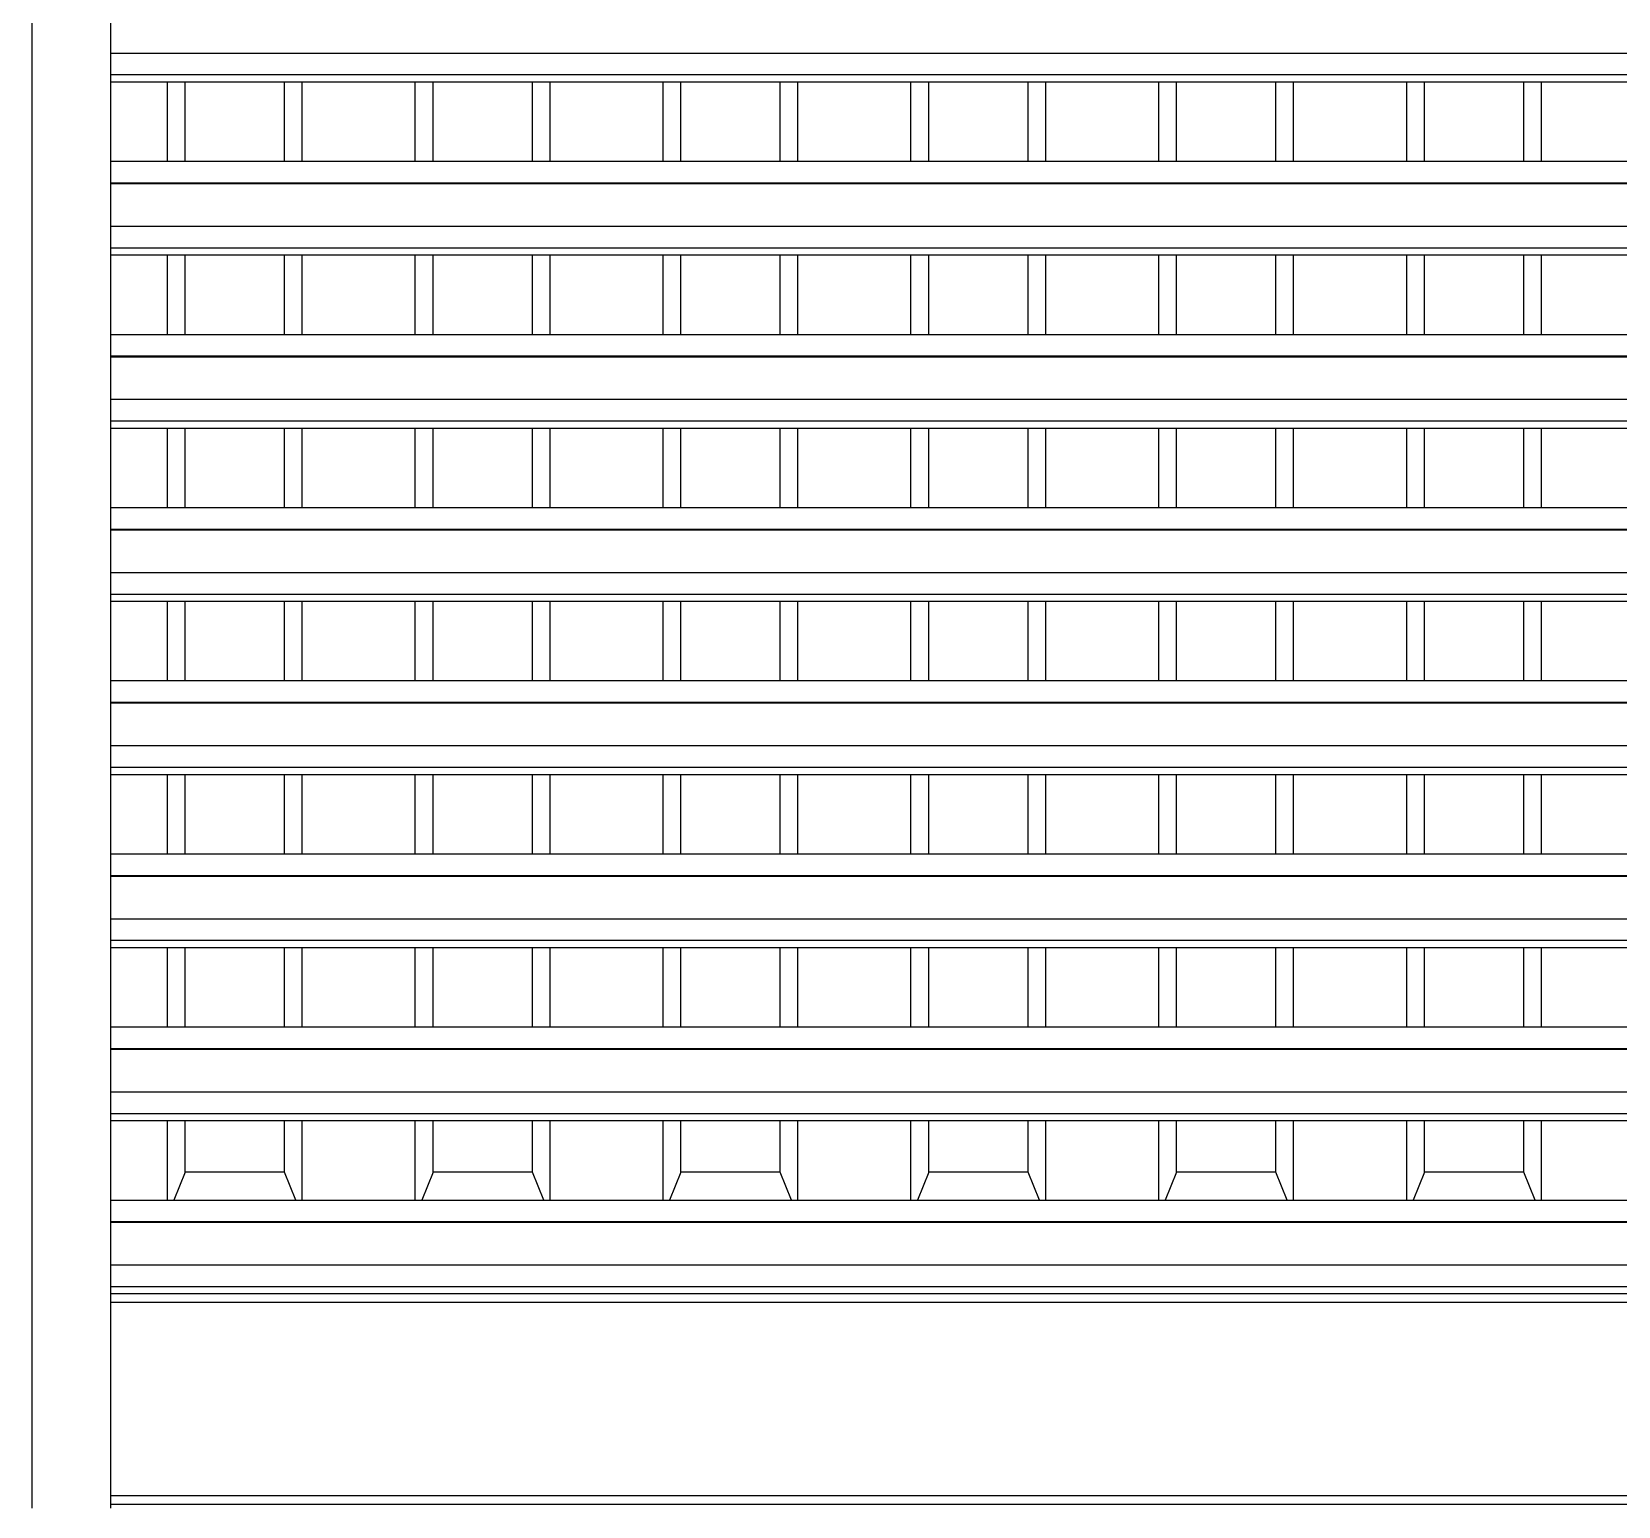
# Model space of a CAD drawing. Extents: x -101 to 101, y -14 to 18.
# Drawn here: x -66.342 to -64.535, y 9.143 to 10.823 of the extents above; entities that cross this region are included whole.
import ezdxf

# ---------------------------------------------------------------- set-up
doc = ezdxf.new("R2010")
doc.units = 0
doc.layers.get('0').update_dxf_attribs({"linetype": 'CONTINUOUS'})

msp = doc.modelspace()

# ---------------------------------------------------------------- linework, layer by layer
for p, q in [((-66.3423, 11.7094), (-66.3423, 9.1408)), ((-66.2523, 10.7989), (-66.2523, 10.8474)), ((-66.2523, 10.7989), (-62.7123, 10.7989)), ((-66.2523, 10.7743), (-66.2523, 10.7989)), ((-66.2523, 10.7743), (-62.7123, 10.7743)), ((-66.2523, 10.766), (-66.2523, 10.7743)), ((-66.2523, 10.766), (-66.1876, 10.766)), ((-66.2523, 10.6756), (-66.2523, 10.766)), ((-66.1876, 10.6756), (-66.1876, 10.766)), ((-66.1876, 10.766), (-66.1674, 10.766)), ((-66.1674, 10.6756), (-66.1674, 10.766)), ((-66.1674, 10.766), (-66.0542, 10.766)), ((-66.0542, 10.6756), (-66.0542, 10.766)), ((-66.0542, 10.766), (-66.034, 10.766)), ((-66.034, 10.6756), (-66.034, 10.766)), ((-66.034, 10.766), (-65.9052, 10.766)), ((-65.9052, 10.6756), (-65.9052, 10.766)), ((-65.9052, 10.766), (-65.885, 10.766)), ((-65.885, 10.6756), (-65.885, 10.766)), ((-65.885, 10.766), (-65.7718, 10.766)), ((-65.7718, 10.6756), (-65.7718, 10.766)), ((-65.7718, 10.766), (-65.7516, 10.766)), ((-65.7516, 10.6756), (-65.7516, 10.766)), ((-65.7516, 10.766), (-65.6228, 10.766)), ((-65.6228, 10.6756), (-65.6228, 10.766)), ((-65.6228, 10.766), (-65.6026, 10.766)), ((-65.6026, 10.6756), (-65.6026, 10.766)), ((-65.6026, 10.766), (-65.4894, 10.766)), ((-65.4894, 10.6756), (-65.4894, 10.766)), ((-65.4894, 10.766), (-65.4692, 10.766)), ((-65.4692, 10.6756), (-65.4692, 10.766)), ((-65.4692, 10.766), (-65.3404, 10.766)), ((-65.3404, 10.6756), (-65.3404, 10.766)), ((-65.3404, 10.766), (-65.3202, 10.766)), ((-65.3202, 10.6756), (-65.3202, 10.766)), ((-65.3202, 10.766), (-65.207, 10.766)), ((-65.207, 10.6756), (-65.207, 10.766)), ((-65.207, 10.766), (-65.1868, 10.766)), ((-65.1868, 10.6756), (-65.1868, 10.766)), ((-65.1868, 10.766), (-65.0579, 10.766)), ((-65.0579, 10.6756), (-65.0579, 10.766)), ((-65.0579, 10.766), (-65.0378, 10.766)), ((-65.0378, 10.6756), (-65.0378, 10.766)), ((-65.0378, 10.766), (-64.9246, 10.766)), ((-64.9246, 10.6756), (-64.9246, 10.766)), ((-64.9246, 10.766), (-64.9044, 10.766)), ((-64.9044, 10.6756), (-64.9044, 10.766)), ((-64.9044, 10.766), (-64.7755, 10.766)), ((-64.7755, 10.6756), (-64.7755, 10.766)), ((-64.7755, 10.766), (-64.7554, 10.766)), ((-64.7554, 10.6756), (-64.7554, 10.766)), ((-64.7554, 10.766), (-64.6421, 10.766)), ((-64.6421, 10.6756), (-64.6421, 10.766)), ((-64.6421, 10.766), (-64.622, 10.766)), ((-64.622, 10.6756), (-64.622, 10.766)), ((-64.622, 10.766), (-64.4931, 10.766)), ((-66.2523, 10.6756), (-66.1876, 10.6756)), ((-66.2523, 10.651), (-66.2523, 10.6756)), ((-66.1876, 10.6756), (-66.1674, 10.6756)), ((-66.1674, 10.6756), (-66.0542, 10.6756)), ((-66.0542, 10.6756), (-66.034, 10.6756)), ((-66.034, 10.6756), (-65.9052, 10.6756)), ((-65.9052, 10.6756), (-65.885, 10.6756)), ((-65.885, 10.6756), (-65.7718, 10.6756)), ((-65.7718, 10.6756), (-65.7516, 10.6756)), ((-65.7516, 10.6756), (-65.6228, 10.6756)), ((-65.6228, 10.6756), (-65.6026, 10.6756)), ((-65.6026, 10.6756), (-65.4894, 10.6756)), ((-65.4894, 10.6756), (-65.4692, 10.6756)), ((-65.4692, 10.6756), (-65.3404, 10.6756)), ((-65.3404, 10.6756), (-65.3202, 10.6756)), ((-65.3202, 10.6756), (-65.207, 10.6756)), ((-65.207, 10.6756), (-65.1868, 10.6756)), ((-65.1868, 10.6756), (-65.0579, 10.6756)), ((-65.0579, 10.6756), (-65.0378, 10.6756)), ((-65.0378, 10.6756), (-64.9246, 10.6756)), ((-64.9246, 10.6756), (-64.9044, 10.6756)), ((-64.9044, 10.6756), (-64.7755, 10.6756)), ((-64.7755, 10.6756), (-64.7554, 10.6756)), ((-64.7554, 10.6756), (-64.6421, 10.6756)), ((-64.6421, 10.6756), (-64.622, 10.6756)), ((-64.622, 10.6756), (-64.4931, 10.6756)), ((-66.2523, 10.651), (-62.7123, 10.651)), ((-66.2523, 10.6501), (-66.2523, 10.651)), ((-66.2523, 10.6501), (-62.7123, 10.6501)), ((-66.2523, 10.6016), (-66.2523, 10.6501)), ((-66.2523, 10.6016), (-62.7123, 10.6016)), ((-66.2523, 10.577), (-66.2523, 10.6016)), ((-66.2523, 10.577), (-62.7123, 10.577)), ((-66.2523, 10.5688), (-66.2523, 10.577)), ((-66.2523, 10.5688), (-66.1876, 10.5688)), ((-66.2523, 10.4783), (-66.2523, 10.5688)), ((-66.1876, 10.4783), (-66.1876, 10.5688)), ((-66.1876, 10.5688), (-66.1674, 10.5688)), ((-66.1674, 10.4783), (-66.1674, 10.5688)), ((-66.1674, 10.5688), (-66.0542, 10.5688)), ((-66.0542, 10.4783), (-66.0542, 10.5688)), ((-66.0542, 10.5688), (-66.034, 10.5688)), ((-66.034, 10.4783), (-66.034, 10.5688)), ((-66.034, 10.5688), (-65.9052, 10.5688)), ((-65.9052, 10.4783), (-65.9052, 10.5688)), ((-65.9052, 10.5688), (-65.885, 10.5688)), ((-65.885, 10.4783), (-65.885, 10.5688)), ((-65.885, 10.5688), (-65.7718, 10.5688)), ((-65.7718, 10.4783), (-65.7718, 10.5688)), ((-65.7718, 10.5688), (-65.7516, 10.5688)), ((-65.7516, 10.4783), (-65.7516, 10.5688)), ((-65.7516, 10.5688), (-65.6228, 10.5688)), ((-65.6228, 10.4783), (-65.6228, 10.5688)), ((-65.6228, 10.5688), (-65.6026, 10.5688)), ((-65.6026, 10.4783), (-65.6026, 10.5688)), ((-65.6026, 10.5688), (-65.4894, 10.5688)), ((-65.4894, 10.4783), (-65.4894, 10.5688)), ((-65.4894, 10.5688), (-65.4692, 10.5688)), ((-65.4692, 10.4783), (-65.4692, 10.5688)), ((-65.4692, 10.5688), (-65.3404, 10.5688)), ((-65.3404, 10.4783), (-65.3404, 10.5688)), ((-65.3404, 10.5688), (-65.3202, 10.5688)), ((-65.3202, 10.4783), (-65.3202, 10.5688)), ((-65.3202, 10.5688), (-65.207, 10.5688)), ((-65.207, 10.4783), (-65.207, 10.5688)), ((-65.207, 10.5688), (-65.1868, 10.5688)), ((-65.1868, 10.4783), (-65.1868, 10.5688)), ((-65.1868, 10.5688), (-65.0579, 10.5688)), ((-65.0579, 10.4783), (-65.0579, 10.5688)), ((-65.0579, 10.5688), (-65.0378, 10.5688)), ((-65.0378, 10.4783), (-65.0378, 10.5688)), ((-65.0378, 10.5688), (-64.9246, 10.5688)), ((-64.9246, 10.4783), (-64.9246, 10.5688)), ((-64.9246, 10.5688), (-64.9044, 10.5688)), ((-64.9044, 10.4783), (-64.9044, 10.5688)), ((-64.9044, 10.5688), (-64.7755, 10.5688)), ((-64.7755, 10.4783), (-64.7755, 10.5688)), ((-64.7755, 10.5688), (-64.7554, 10.5688)), ((-64.7554, 10.4783), (-64.7554, 10.5688)), ((-64.7554, 10.5688), (-64.6421, 10.5688)), ((-64.6421, 10.4783), (-64.6421, 10.5688)), ((-64.6421, 10.5688), (-64.622, 10.5688)), ((-64.622, 10.4783), (-64.622, 10.5688)), ((-64.622, 10.5688), (-64.4931, 10.5688)), ((-66.2523, 10.4783), (-66.1876, 10.4783)), ((-66.2523, 10.4537), (-66.2523, 10.4783)), ((-66.1876, 10.4783), (-66.1674, 10.4783)), ((-66.1674, 10.4783), (-66.0542, 10.4783)), ((-66.0542, 10.4783), (-66.034, 10.4783)), ((-66.034, 10.4783), (-65.9052, 10.4783)), ((-65.9052, 10.4783), (-65.885, 10.4783)), ((-65.885, 10.4783), (-65.7718, 10.4783)), ((-65.7718, 10.4783), (-65.7516, 10.4783)), ((-65.7516, 10.4783), (-65.6228, 10.4783)), ((-65.6228, 10.4783), (-65.6026, 10.4783)), ((-65.6026, 10.4783), (-65.4894, 10.4783)), ((-65.4894, 10.4783), (-65.4692, 10.4783)), ((-65.4692, 10.4783), (-65.3404, 10.4783)), ((-65.3404, 10.4783), (-65.3202, 10.4783)), ((-65.3202, 10.4783), (-65.207, 10.4783)), ((-65.207, 10.4783), (-65.1868, 10.4783)), ((-65.1868, 10.4783), (-65.0579, 10.4783)), ((-65.0579, 10.4783), (-65.0378, 10.4783)), ((-65.0378, 10.4783), (-64.9246, 10.4783)), ((-64.9246, 10.4783), (-64.9044, 10.4783)), ((-64.9044, 10.4783), (-64.7755, 10.4783)), ((-64.7755, 10.4783), (-64.7554, 10.4783)), ((-64.7554, 10.4783), (-64.6421, 10.4783)), ((-64.6421, 10.4783), (-64.622, 10.4783)), ((-64.622, 10.4783), (-64.4931, 10.4783)), ((-66.2523, 10.4537), (-62.7123, 10.4537)), ((-66.2523, 10.4529), (-66.2523, 10.4537)), ((-66.2523, 10.4529), (-62.7123, 10.4529)), ((-66.2523, 10.4044), (-66.2523, 10.4529)), ((-66.2523, 10.4044), (-62.7123, 10.4044)), ((-66.2523, 10.3797), (-66.2523, 10.4044)), ((-66.2523, 10.3797), (-62.7123, 10.3797)), ((-66.2523, 10.3715), (-66.2523, 10.3797)), ((-66.2523, 10.3715), (-66.1876, 10.3715)), ((-66.2523, 10.2811), (-66.2523, 10.3715)), ((-66.1876, 10.2811), (-66.1876, 10.3715)), ((-66.1876, 10.3715), (-66.1674, 10.3715)), ((-66.1674, 10.2811), (-66.1674, 10.3715)), ((-66.1674, 10.3715), (-66.0542, 10.3715)), ((-66.0542, 10.2811), (-66.0542, 10.3715)), ((-66.0542, 10.3715), (-66.034, 10.3715)), ((-66.034, 10.2811), (-66.034, 10.3715)), ((-66.034, 10.3715), (-65.9052, 10.3715)), ((-65.9052, 10.2811), (-65.9052, 10.3715)), ((-65.9052, 10.3715), (-65.885, 10.3715)), ((-65.885, 10.2811), (-65.885, 10.3715)), ((-65.885, 10.3715), (-65.7718, 10.3715)), ((-65.7718, 10.2811), (-65.7718, 10.3715)), ((-65.7718, 10.3715), (-65.7516, 10.3715)), ((-65.7516, 10.2811), (-65.7516, 10.3715)), ((-65.7516, 10.3715), (-65.6228, 10.3715)), ((-65.6228, 10.2811), (-65.6228, 10.3715)), ((-65.6228, 10.3715), (-65.6026, 10.3715)), ((-65.6026, 10.2811), (-65.6026, 10.3715)), ((-65.6026, 10.3715), (-65.4894, 10.3715)), ((-65.4894, 10.2811), (-65.4894, 10.3715)), ((-65.4894, 10.3715), (-65.4692, 10.3715)), ((-65.4692, 10.2811), (-65.4692, 10.3715)), ((-65.4692, 10.3715), (-65.3404, 10.3715)), ((-65.3404, 10.2811), (-65.3404, 10.3715)), ((-65.3404, 10.3715), (-65.3202, 10.3715)), ((-65.3202, 10.2811), (-65.3202, 10.3715)), ((-65.3202, 10.3715), (-65.207, 10.3715)), ((-65.207, 10.2811), (-65.207, 10.3715)), ((-65.207, 10.3715), (-65.1868, 10.3715)), ((-65.1868, 10.2811), (-65.1868, 10.3715)), ((-65.1868, 10.3715), (-65.0579, 10.3715)), ((-65.0579, 10.2811), (-65.0579, 10.3715)), ((-65.0579, 10.3715), (-65.0378, 10.3715)), ((-65.0378, 10.2811), (-65.0378, 10.3715)), ((-65.0378, 10.3715), (-64.9246, 10.3715)), ((-64.9246, 10.2811), (-64.9246, 10.3715)), ((-64.9246, 10.3715), (-64.9044, 10.3715)), ((-64.9044, 10.2811), (-64.9044, 10.3715)), ((-64.9044, 10.3715), (-64.7755, 10.3715)), ((-64.7755, 10.2811), (-64.7755, 10.3715)), ((-64.7755, 10.3715), (-64.7554, 10.3715)), ((-64.7554, 10.2811), (-64.7554, 10.3715)), ((-64.7554, 10.3715), (-64.6421, 10.3715)), ((-64.6421, 10.2811), (-64.6421, 10.3715)), ((-64.6421, 10.3715), (-64.622, 10.3715)), ((-64.622, 10.2811), (-64.622, 10.3715)), ((-64.622, 10.3715), (-64.4931, 10.3715)), ((-66.2523, 10.2811), (-66.1876, 10.2811)), ((-66.2523, 10.2564), (-66.2523, 10.2811)), ((-66.1876, 10.2811), (-66.1674, 10.2811)), ((-66.1674, 10.2811), (-66.0542, 10.2811)), ((-66.0542, 10.2811), (-66.034, 10.2811)), ((-66.034, 10.2811), (-65.9052, 10.2811)), ((-65.9052, 10.2811), (-65.885, 10.2811)), ((-65.885, 10.2811), (-65.7718, 10.2811)), ((-65.7718, 10.2811), (-65.7516, 10.2811)), ((-65.7516, 10.2811), (-65.6228, 10.2811)), ((-65.6228, 10.2811), (-65.6026, 10.2811)), ((-65.6026, 10.2811), (-65.4894, 10.2811)), ((-65.4894, 10.2811), (-65.4692, 10.2811)), ((-65.4692, 10.2811), (-65.3404, 10.2811)), ((-65.3404, 10.2811), (-65.3202, 10.2811)), ((-65.3202, 10.2811), (-65.207, 10.2811)), ((-65.207, 10.2811), (-65.1868, 10.2811)), ((-65.1868, 10.2811), (-65.0579, 10.2811)), ((-65.0579, 10.2811), (-65.0378, 10.2811)), ((-65.0378, 10.2811), (-64.9246, 10.2811)), ((-64.9246, 10.2811), (-64.9044, 10.2811)), ((-64.9044, 10.2811), (-64.7755, 10.2811)), ((-64.7755, 10.2811), (-64.7554, 10.2811)), ((-64.7554, 10.2811), (-64.6421, 10.2811)), ((-64.6421, 10.2811), (-64.622, 10.2811)), ((-64.622, 10.2811), (-64.4931, 10.2811)), ((-66.2523, 10.2564), (-62.7123, 10.2564)), ((-66.2523, 10.2556), (-66.2523, 10.2564)), ((-66.2523, 10.2556), (-62.7123, 10.2556)), ((-66.2523, 10.2071), (-66.2523, 10.2556)), ((-66.2523, 10.2071), (-62.7123, 10.2071)), ((-66.2523, 10.1824), (-66.2523, 10.2071)), ((-66.2523, 10.1824), (-62.7123, 10.1824)), ((-66.2523, 10.1742), (-66.2523, 10.1824)), ((-66.2523, 10.1742), (-66.1876, 10.1742)), ((-66.2523, 10.0838), (-66.2523, 10.1742)), ((-66.1876, 10.0838), (-66.1876, 10.1742)), ((-66.1876, 10.1742), (-66.1674, 10.1742)), ((-66.1674, 10.0838), (-66.1674, 10.1742)), ((-66.1674, 10.1742), (-66.0542, 10.1742)), ((-66.0542, 10.0838), (-66.0542, 10.1742)), ((-66.0542, 10.1742), (-66.034, 10.1742)), ((-66.034, 10.0838), (-66.034, 10.1742)), ((-66.034, 10.1742), (-65.9052, 10.1742)), ((-65.9052, 10.0838), (-65.9052, 10.1742)), ((-65.9052, 10.1742), (-65.885, 10.1742)), ((-65.885, 10.0838), (-65.885, 10.1742)), ((-65.885, 10.1742), (-65.7718, 10.1742)), ((-65.7718, 10.0838), (-65.7718, 10.1742)), ((-65.7718, 10.1742), (-65.7516, 10.1742)), ((-65.7516, 10.0838), (-65.7516, 10.1742)), ((-65.7516, 10.1742), (-65.6228, 10.1742)), ((-65.6228, 10.0838), (-65.6228, 10.1742)), ((-65.6228, 10.1742), (-65.6026, 10.1742)), ((-65.6026, 10.0838), (-65.6026, 10.1742)), ((-65.6026, 10.1742), (-65.4894, 10.1742)), ((-65.4894, 10.0838), (-65.4894, 10.1742)), ((-65.4894, 10.1742), (-65.4692, 10.1742)), ((-65.4692, 10.0838), (-65.4692, 10.1742)), ((-65.4692, 10.1742), (-65.3404, 10.1742)), ((-65.3404, 10.0838), (-65.3404, 10.1742)), ((-65.3404, 10.1742), (-65.3202, 10.1742)), ((-65.3202, 10.0838), (-65.3202, 10.1742)), ((-65.3202, 10.1742), (-65.207, 10.1742)), ((-65.207, 10.0838), (-65.207, 10.1742)), ((-65.207, 10.1742), (-65.1868, 10.1742)), ((-65.1868, 10.0838), (-65.1868, 10.1742)), ((-65.1868, 10.1742), (-65.0579, 10.1742)), ((-65.0579, 10.0838), (-65.0579, 10.1742)), ((-65.0579, 10.1742), (-65.0378, 10.1742)), ((-65.0378, 10.0838), (-65.0378, 10.1742)), ((-65.0378, 10.1742), (-64.9246, 10.1742)), ((-64.9246, 10.0838), (-64.9246, 10.1742)), ((-64.9246, 10.1742), (-64.9044, 10.1742)), ((-64.9044, 10.0838), (-64.9044, 10.1742)), ((-64.9044, 10.1742), (-64.7755, 10.1742)), ((-64.7755, 10.0838), (-64.7755, 10.1742)), ((-64.7755, 10.1742), (-64.7554, 10.1742)), ((-64.7554, 10.0838), (-64.7554, 10.1742)), ((-64.7554, 10.1742), (-64.6421, 10.1742)), ((-64.6421, 10.0838), (-64.6421, 10.1742)), ((-64.6421, 10.1742), (-64.622, 10.1742)), ((-64.622, 10.0838), (-64.622, 10.1742)), ((-64.622, 10.1742), (-64.4931, 10.1742)), ((-66.2523, 10.0838), (-66.1876, 10.0838)), ((-66.2523, 10.0591), (-66.2523, 10.0838)), ((-66.1876, 10.0838), (-66.1674, 10.0838)), ((-66.1674, 10.0838), (-66.0542, 10.0838)), ((-66.0542, 10.0838), (-66.034, 10.0838)), ((-66.034, 10.0838), (-65.9052, 10.0838)), ((-65.9052, 10.0838), (-65.885, 10.0838)), ((-65.885, 10.0838), (-65.7718, 10.0838)), ((-65.7718, 10.0838), (-65.7516, 10.0838)), ((-65.7516, 10.0838), (-65.6228, 10.0838)), ((-65.6228, 10.0838), (-65.6026, 10.0838)), ((-65.6026, 10.0838), (-65.4894, 10.0838)), ((-65.4894, 10.0838), (-65.4692, 10.0838)), ((-65.4692, 10.0838), (-65.3404, 10.0838)), ((-65.3404, 10.0838), (-65.3202, 10.0838)), ((-65.3202, 10.0838), (-65.207, 10.0838)), ((-65.207, 10.0838), (-65.1868, 10.0838)), ((-65.1868, 10.0838), (-65.0579, 10.0838)), ((-65.0579, 10.0838), (-65.0378, 10.0838)), ((-65.0378, 10.0838), (-64.9246, 10.0838)), ((-64.9246, 10.0838), (-64.9044, 10.0838)), ((-64.9044, 10.0838), (-64.7755, 10.0838)), ((-64.7755, 10.0838), (-64.7554, 10.0838)), ((-64.7554, 10.0838), (-64.6421, 10.0838)), ((-64.6421, 10.0838), (-64.622, 10.0838)), ((-64.622, 10.0838), (-64.4931, 10.0838)), ((-66.2523, 10.0591), (-62.7123, 10.0591)), ((-66.2523, 10.0583), (-66.2523, 10.0591)), ((-66.2523, 10.0583), (-62.7123, 10.0583)), ((-66.2523, 10.0098), (-66.2523, 10.0583)), ((-66.2523, 10.0098), (-62.7123, 10.0098)), ((-66.2523, 9.9851), (-66.2523, 10.0098)), ((-66.2523, 9.9851), (-62.7123, 9.9851)), ((-66.2523, 9.9769), (-66.2523, 9.9851)), ((-66.2523, 9.9769), (-66.1876, 9.9769)), ((-66.2523, 9.8865), (-66.2523, 9.9769)), ((-66.1876, 9.8865), (-66.1876, 9.9769)), ((-66.1876, 9.9769), (-66.1674, 9.9769)), ((-66.1674, 9.8865), (-66.1674, 9.9769)), ((-66.1674, 9.9769), (-66.0542, 9.9769)), ((-66.0542, 9.8865), (-66.0542, 9.9769)), ((-66.0542, 9.9769), (-66.034, 9.9769)), ((-66.034, 9.8865), (-66.034, 9.9769)), ((-66.034, 9.9769), (-65.9052, 9.9769)), ((-65.9052, 9.8865), (-65.9052, 9.9769)), ((-65.9052, 9.9769), (-65.885, 9.9769)), ((-65.885, 9.8865), (-65.885, 9.9769)), ((-65.885, 9.9769), (-65.7718, 9.9769)), ((-65.7718, 9.8865), (-65.7718, 9.9769)), ((-65.7718, 9.9769), (-65.7516, 9.9769)), ((-65.7516, 9.8865), (-65.7516, 9.9769)), ((-65.7516, 9.9769), (-65.6228, 9.9769)), ((-65.6228, 9.8865), (-65.6228, 9.9769)), ((-65.6228, 9.9769), (-65.6026, 9.9769)), ((-65.6026, 9.8865), (-65.6026, 9.9769)), ((-65.6026, 9.9769), (-65.4894, 9.9769)), ((-65.4894, 9.8865), (-65.4894, 9.9769)), ((-65.4894, 9.9769), (-65.4692, 9.9769)), ((-65.4692, 9.8865), (-65.4692, 9.9769)), ((-65.4692, 9.9769), (-65.3404, 9.9769)), ((-65.3404, 9.8865), (-65.3404, 9.9769)), ((-65.3404, 9.9769), (-65.3202, 9.9769)), ((-65.3202, 9.8865), (-65.3202, 9.9769)), ((-65.3202, 9.9769), (-65.207, 9.9769)), ((-65.207, 9.8865), (-65.207, 9.9769)), ((-65.207, 9.9769), (-65.1868, 9.9769)), ((-65.1868, 9.8865), (-65.1868, 9.9769)), ((-65.1868, 9.9769), (-65.0579, 9.9769)), ((-65.0579, 9.8865), (-65.0579, 9.9769)), ((-65.0579, 9.9769), (-65.0378, 9.9769)), ((-65.0378, 9.8865), (-65.0378, 9.9769)), ((-65.0378, 9.9769), (-64.9246, 9.9769)), ((-64.9246, 9.8865), (-64.9246, 9.9769)), ((-64.9246, 9.9769), (-64.9044, 9.9769)), ((-64.9044, 9.8865), (-64.9044, 9.9769)), ((-64.9044, 9.9769), (-64.7755, 9.9769)), ((-64.7755, 9.8865), (-64.7755, 9.9769)), ((-64.7755, 9.9769), (-64.7554, 9.9769)), ((-64.7554, 9.8865), (-64.7554, 9.9769)), ((-64.7554, 9.9769), (-64.6421, 9.9769)), ((-64.6421, 9.8865), (-64.6421, 9.9769)), ((-64.6421, 9.9769), (-64.622, 9.9769)), ((-64.622, 9.8865), (-64.622, 9.9769)), ((-64.622, 9.9769), (-64.4931, 9.9769)), ((-66.2523, 9.8865), (-66.1876, 9.8865)), ((-66.2523, 9.8618), (-66.2523, 9.8865)), ((-66.1876, 9.8865), (-66.1674, 9.8865)), ((-66.1674, 9.8865), (-66.0542, 9.8865)), ((-66.0542, 9.8865), (-66.034, 9.8865)), ((-66.034, 9.8865), (-65.9052, 9.8865)), ((-65.9052, 9.8865), (-65.885, 9.8865)), ((-65.885, 9.8865), (-65.7718, 9.8865)), ((-65.7718, 9.8865), (-65.7516, 9.8865)), ((-65.7516, 9.8865), (-65.6228, 9.8865)), ((-65.6228, 9.8865), (-65.6026, 9.8865)), ((-65.6026, 9.8865), (-65.4894, 9.8865)), ((-65.4894, 9.8865), (-65.4692, 9.8865)), ((-65.4692, 9.8865), (-65.3404, 9.8865)), ((-65.3404, 9.8865), (-65.3202, 9.8865)), ((-65.3202, 9.8865), (-65.207, 9.8865)), ((-65.207, 9.8865), (-65.1868, 9.8865)), ((-65.1868, 9.8865), (-65.0579, 9.8865)), ((-65.0579, 9.8865), (-65.0378, 9.8865)), ((-65.0378, 9.8865), (-64.9246, 9.8865)), ((-64.9246, 9.8865), (-64.9044, 9.8865)), ((-64.9044, 9.8865), (-64.7755, 9.8865)), ((-64.7755, 9.8865), (-64.7554, 9.8865)), ((-64.7554, 9.8865), (-64.6421, 9.8865)), ((-64.6421, 9.8865), (-64.622, 9.8865)), ((-64.622, 9.8865), (-64.4931, 9.8865)), ((-66.2523, 9.8618), (-62.7123, 9.8618)), ((-66.2523, 9.861), (-66.2523, 9.8618)), ((-66.2523, 9.861), (-62.7123, 9.861)), ((-66.2523, 9.8125), (-66.2523, 9.861)), ((-66.2523, 9.8125), (-62.7123, 9.8125)), ((-66.2523, 9.7879), (-66.2523, 9.8125)), ((-66.2523, 9.7879), (-62.7123, 9.7879)), ((-66.2523, 9.7796), (-66.2523, 9.7879)), ((-66.2523, 9.7796), (-66.1876, 9.7796)), ((-66.2523, 9.6892), (-66.2523, 9.7796)), ((-66.1876, 9.6892), (-66.1876, 9.7796)), ((-66.1876, 9.7796), (-66.1674, 9.7796)), ((-66.1674, 9.6892), (-66.1674, 9.7796)), ((-66.1674, 9.7796), (-66.0542, 9.7796)), ((-66.0542, 9.6892), (-66.0542, 9.7796)), ((-66.0542, 9.7796), (-66.034, 9.7796)), ((-66.034, 9.6892), (-66.034, 9.7796)), ((-66.034, 9.7796), (-65.9052, 9.7796)), ((-65.9052, 9.6892), (-65.9052, 9.7796)), ((-65.9052, 9.7796), (-65.885, 9.7796)), ((-65.885, 9.6892), (-65.885, 9.7796)), ((-65.885, 9.7796), (-65.7718, 9.7796)), ((-65.7718, 9.6892), (-65.7718, 9.7796)), ((-65.7718, 9.7796), (-65.7516, 9.7796)), ((-65.7516, 9.6892), (-65.7516, 9.7796)), ((-65.7516, 9.7796), (-65.6228, 9.7796)), ((-65.6228, 9.6892), (-65.6228, 9.7796)), ((-65.6228, 9.7796), (-65.6026, 9.7796)), ((-65.6026, 9.6892), (-65.6026, 9.7796)), ((-65.6026, 9.7796), (-65.4894, 9.7796)), ((-65.4894, 9.6892), (-65.4894, 9.7796)), ((-65.4894, 9.7796), (-65.4692, 9.7796)), ((-65.4692, 9.6892), (-65.4692, 9.7796)), ((-65.4692, 9.7796), (-65.3404, 9.7796)), ((-65.3404, 9.6892), (-65.3404, 9.7796)), ((-65.3404, 9.7796), (-65.3202, 9.7796)), ((-65.3202, 9.6892), (-65.3202, 9.7796)), ((-65.3202, 9.7796), (-65.207, 9.7796)), ((-65.207, 9.6892), (-65.207, 9.7796)), ((-65.207, 9.7796), (-65.1868, 9.7796)), ((-65.1868, 9.6892), (-65.1868, 9.7796)), ((-65.1868, 9.7796), (-65.0579, 9.7796)), ((-65.0579, 9.6892), (-65.0579, 9.7796)), ((-65.0579, 9.7796), (-65.0378, 9.7796)), ((-65.0378, 9.6892), (-65.0378, 9.7796)), ((-65.0378, 9.7796), (-64.9246, 9.7796)), ((-64.9246, 9.6892), (-64.9246, 9.7796)), ((-64.9246, 9.7796), (-64.9044, 9.7796)), ((-64.9044, 9.6892), (-64.9044, 9.7796)), ((-64.9044, 9.7796), (-64.7755, 9.7796)), ((-64.7755, 9.6892), (-64.7755, 9.7796)), ((-64.7755, 9.7796), (-64.7554, 9.7796)), ((-64.7554, 9.6892), (-64.7554, 9.7796)), ((-64.7554, 9.7796), (-64.6421, 9.7796)), ((-64.6421, 9.6892), (-64.6421, 9.7796)), ((-64.6421, 9.7796), (-64.622, 9.7796)), ((-64.622, 9.6892), (-64.622, 9.7796)), ((-64.622, 9.7796), (-64.4931, 9.7796)), ((-66.2523, 9.6892), (-66.1876, 9.6892)), ((-66.2523, 9.6646), (-66.2523, 9.6892)), ((-66.1876, 9.6892), (-66.1674, 9.6892)), ((-66.1674, 9.6892), (-66.0542, 9.6892)), ((-66.0542, 9.6892), (-66.034, 9.6892)), ((-66.034, 9.6892), (-65.9052, 9.6892)), ((-65.9052, 9.6892), (-65.885, 9.6892)), ((-65.885, 9.6892), (-65.7718, 9.6892)), ((-65.7718, 9.6892), (-65.7516, 9.6892)), ((-65.7516, 9.6892), (-65.6228, 9.6892)), ((-65.6228, 9.6892), (-65.6026, 9.6892)), ((-65.6026, 9.6892), (-65.4894, 9.6892)), ((-65.4894, 9.6892), (-65.4692, 9.6892)), ((-65.4692, 9.6892), (-65.3404, 9.6892)), ((-65.3404, 9.6892), (-65.3202, 9.6892)), ((-65.3202, 9.6892), (-65.207, 9.6892)), ((-65.207, 9.6892), (-65.1868, 9.6892)), ((-65.1868, 9.6892), (-65.0579, 9.6892)), ((-65.0579, 9.6892), (-65.0378, 9.6892)), ((-65.0378, 9.6892), (-64.9246, 9.6892)), ((-64.9246, 9.6892), (-64.9044, 9.6892)), ((-64.9044, 9.6892), (-64.7755, 9.6892)), ((-64.7755, 9.6892), (-64.7554, 9.6892)), ((-64.7554, 9.6892), (-64.6421, 9.6892)), ((-64.6421, 9.6892), (-64.622, 9.6892)), ((-64.622, 9.6892), (-64.4931, 9.6892)), ((-66.2523, 9.6646), (-62.7123, 9.6646)), ((-66.2523, 9.6637), (-66.2523, 9.6646)), ((-66.2523, 9.6637), (-62.7123, 9.6637)), ((-66.2523, 9.6152), (-66.2523, 9.6637)), ((-66.2523, 9.6152), (-62.7123, 9.6152)), ((-66.2523, 9.5906), (-66.2523, 9.6152)), ((-66.2523, 9.5906), (-62.7123, 9.5906)), ((-66.2523, 9.5824), (-66.2523, 9.5906)), ((-66.2523, 9.5824), (-66.1876, 9.5824)), ((-66.2523, 9.4919), (-66.2523, 9.5824)), ((-66.1876, 9.4919), (-66.1876, 9.5824)), ((-66.1876, 9.5824), (-66.1674, 9.5824)), ((-66.1674, 9.5236), (-66.1674, 9.5824)), ((-66.1674, 9.5824), (-66.0542, 9.5824)), ((-66.0542, 9.5236), (-66.0542, 9.5824)), ((-66.0542, 9.5824), (-66.034, 9.5824)), ((-66.034, 9.4919), (-66.034, 9.5824)), ((-66.034, 9.5824), (-65.9052, 9.5824)), ((-65.9052, 9.4919), (-65.9052, 9.5824)), ((-65.9052, 9.5824), (-65.885, 9.5824)), ((-65.885, 9.5236), (-65.885, 9.5824)), ((-65.885, 9.5824), (-65.7718, 9.5824)), ((-65.7718, 9.5236), (-65.7718, 9.5824)), ((-65.7718, 9.5824), (-65.7516, 9.5824)), ((-65.7516, 9.4919), (-65.7516, 9.5824)), ((-65.7516, 9.5824), (-65.6228, 9.5824)), ((-65.6228, 9.4919), (-65.6228, 9.5824)), ((-65.6228, 9.5824), (-65.6026, 9.5824)), ((-65.6026, 9.5236), (-65.6026, 9.5824)), ((-65.6026, 9.5824), (-65.4894, 9.5824)), ((-65.4894, 9.5236), (-65.4894, 9.5824)), ((-65.4894, 9.5824), (-65.4692, 9.5824)), ((-65.4692, 9.4919), (-65.4692, 9.5824)), ((-65.4692, 9.5824), (-65.3404, 9.5824)), ((-65.3404, 9.4919), (-65.3404, 9.5824)), ((-65.3404, 9.5824), (-65.3202, 9.5824)), ((-65.3202, 9.5236), (-65.3202, 9.5824)), ((-65.3202, 9.5824), (-65.207, 9.5824)), ((-65.207, 9.5236), (-65.207, 9.5824)), ((-65.207, 9.5824), (-65.1868, 9.5824)), ((-65.1868, 9.4919), (-65.1868, 9.5824)), ((-65.1868, 9.5824), (-65.0579, 9.5824)), ((-65.0579, 9.4919), (-65.0579, 9.5824)), ((-65.0579, 9.5824), (-65.0378, 9.5824)), ((-65.0378, 9.5236), (-65.0378, 9.5824)), ((-65.0378, 9.5824), (-64.9246, 9.5824)), ((-64.9246, 9.5236), (-64.9246, 9.5824)), ((-64.9246, 9.5824), (-64.9044, 9.5824)), ((-64.9044, 9.4919), (-64.9044, 9.5824)), ((-64.9044, 9.5824), (-64.7755, 9.5824)), ((-64.7755, 9.4919), (-64.7755, 9.5824)), ((-64.7755, 9.5824), (-64.7554, 9.5824)), ((-64.7554, 9.5236), (-64.7554, 9.5824)), ((-64.7554, 9.5824), (-64.6421, 9.5824)), ((-64.6421, 9.5236), (-64.6421, 9.5824)), ((-64.6421, 9.5824), (-64.622, 9.5824)), ((-64.622, 9.4919), (-64.622, 9.5824)), ((-64.622, 9.5824), (-64.4931, 9.5824)), ((-66.1674, 9.5236), (-66.1804, 9.4919)), ((-66.0542, 9.5236), (-66.1674, 9.5236)), ((-66.0413, 9.4919), (-66.0542, 9.5236)), ((-65.885, 9.5236), (-65.8979, 9.4919)), ((-65.7718, 9.5236), (-65.885, 9.5236)), ((-65.7589, 9.4919), (-65.7718, 9.5236)), ((-65.6026, 9.5236), (-65.6155, 9.4919)), ((-65.4894, 9.5236), (-65.6026, 9.5236)), ((-65.4764, 9.4919), (-65.4894, 9.5236)), ((-65.3202, 9.5236), (-65.3331, 9.4919)), ((-65.207, 9.5236), (-65.3202, 9.5236)), ((-65.194, 9.4919), (-65.207, 9.5236)), ((-65.0378, 9.5236), (-65.0507, 9.4919)), ((-64.9246, 9.5236), (-65.0378, 9.5236)), ((-64.9116, 9.4919), (-64.9246, 9.5236)), ((-64.7554, 9.5236), (-64.7683, 9.4919)), ((-64.6421, 9.5236), (-64.7554, 9.5236)), ((-64.6292, 9.4919), (-64.6421, 9.5236)), ((-66.2523, 9.4673), (-66.2523, 9.4919)), ((-66.2523, 9.4919), (-66.1876, 9.4919)), ((-66.1876, 9.4919), (-66.1804, 9.4919)), ((-66.1804, 9.4919), (-66.0413, 9.4919)), ((-66.0413, 9.4919), (-66.034, 9.4919)), ((-66.034, 9.4919), (-65.9052, 9.4919)), ((-65.9052, 9.4919), (-65.8979, 9.4919)), ((-65.8979, 9.4919), (-65.7589, 9.4919)), ((-65.7589, 9.4919), (-65.7516, 9.4919)), ((-65.7516, 9.4919), (-65.6228, 9.4919)), ((-65.6228, 9.4919), (-65.6155, 9.4919)), ((-65.6155, 9.4919), (-65.4764, 9.4919)), ((-65.4764, 9.4919), (-65.4692, 9.4919)), ((-65.4692, 9.4919), (-65.3404, 9.4919)), ((-65.3404, 9.4919), (-65.3331, 9.4919)), ((-65.3331, 9.4919), (-65.194, 9.4919)), ((-65.194, 9.4919), (-65.1868, 9.4919)), ((-65.1868, 9.4919), (-65.0579, 9.4919)), ((-65.0579, 9.4919), (-65.0507, 9.4919)), ((-65.0507, 9.4919), (-64.9116, 9.4919)), ((-64.9116, 9.4919), (-64.9044, 9.4919)), ((-64.9044, 9.4919), (-64.7755, 9.4919)), ((-64.7755, 9.4919), (-64.7683, 9.4919)), ((-64.7683, 9.4919), (-64.6292, 9.4919)), ((-64.6292, 9.4919), (-64.622, 9.4919)), ((-64.622, 9.4919), (-64.4931, 9.4919)), ((-66.2523, 9.4673), (-62.7123, 9.4673)), ((-66.2523, 9.4665), (-66.2523, 9.4673)), ((-66.2523, 9.4665), (-62.7123, 9.4665)), ((-66.2523, 9.418), (-66.2523, 9.4665)), ((-66.2523, 9.418), (-62.7123, 9.418)), ((-66.2523, 9.3933), (-66.2523, 9.418)), ((-66.2523, 9.3933), (-62.7123, 9.3933)), ((-66.2523, 9.3851), (-66.2523, 9.3933)), ((-62.7123, 9.3851), (-66.2523, 9.3851)), ((-66.2523, 9.3753), (-66.2523, 9.3851)), ((-62.7123, 9.3753), (-66.2523, 9.3753)), ((-66.2523, 9.1549), (-66.2523, 9.3753)), ((-62.7123, 9.1549), (-66.2523, 9.1549)), ((-66.2523, 9.1451), (-66.2523, 9.1549)), ((-62.7123, 9.1451), (-66.2523, 9.1451)), ((-66.2523, 9.1408), (-66.2523, 9.1451))]:
    msp.add_line(p, q)

doc.saveas('drawing.dxf')
